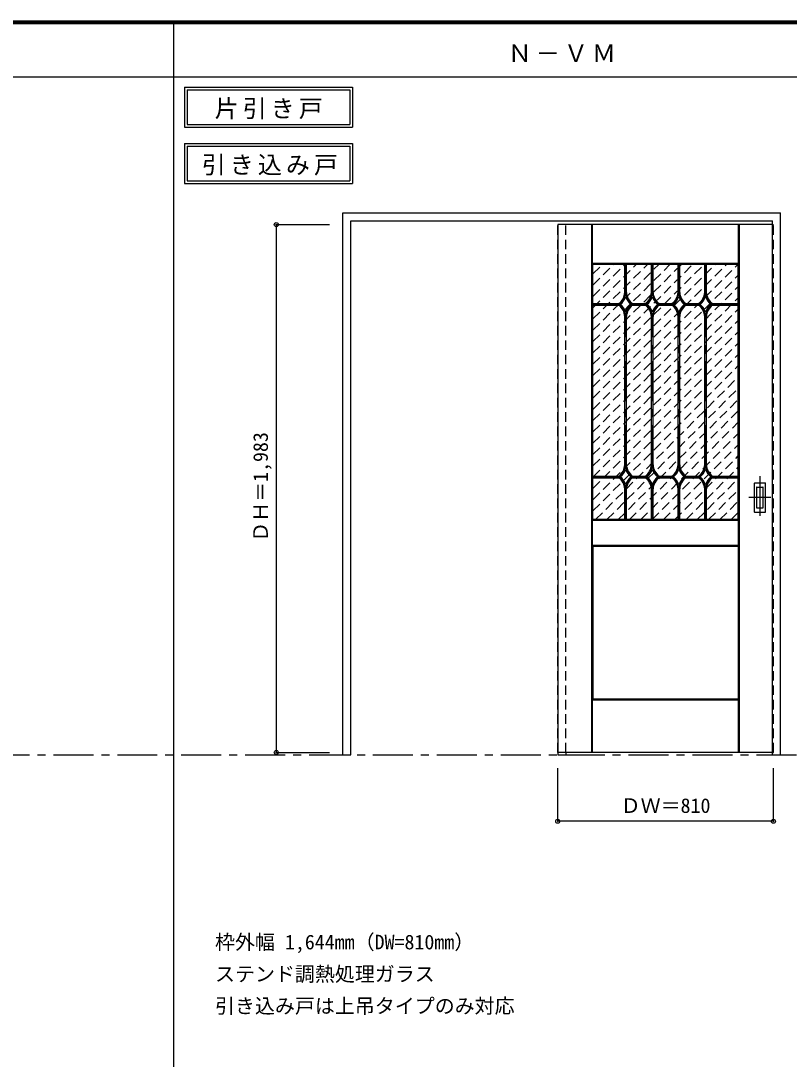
# Model space of a CAD drawing. Units: millimetres, scale not verified. Extents: x -6000 to 5700, y -4307 to 4260.
# Drawn here: x -2973 to -87, y 274 to 4175 of the extents above; entities that cross this region are included whole.
import ezdxf
from ezdxf.enums import TextEntityAlignment as Align

# ---------------------------------------------------------------- set-up
doc = ezdxf.new("R2010")
doc.units = ezdxf.units.MM
doc.header["$LTSCALE"] = 30
doc.header["$PDMODE"] = 32
doc.header["$PDSIZE"] = 15
doc.linetypes.add('CHAIN1', pattern=[8, 5, -1, 1, -1])
doc.linetypes.add('DASHED1', pattern=[1.8, 1.2, -0.6])
for name, color, linetype in [('0-1_通り芯', 4, 'CHAIN1'), ('0-2_扉', 4, 'DASHED1'), ('0-3_仕上げ', 4, 'Continuous'), ('0-4_枠', 3, 'Continuous'), ('0-6_引手', 3, 'Continuous'), ('0-A_文字', 7, 'Continuous'), ('0-B_寸法', 7, 'Continuous'), ('0-C_ハッチ', 4, 'DASHED1'), ('F-1_枠', 6, 'Continuous')]:
    doc.layers.add(name, color=color, linetype=linetype)
doc.styles.add('ＭＳ ゴシック', font='')
doc.styles.get('ＭＳ ゴシック').set_extended_font_data('MS Gothic')

msp = doc.modelspace()

# ---------------------------------------------------------------- linework, layer by layer
at = {"layer": '0-1_通り芯'}
for p, q in [((-197.25, 2465), (-197.25, 2303)), ((-156.25, 2384), (-238.25, 2384))]:
    msp.add_line(p, q, dxfattribs=at)
at = {"layer": '0-1_通り芯', "color": 7}
msp.add_line((-5490, 1418), (3233.5, 1418), dxfattribs=at)
at = {"layer": '0-2_扉'}
for p, q in [((-956.25, 3409.5), (-956.25, 3405.5)), ((-149.25, 3409.5), (-146.25, 3409.5))]:
    msp.add_line(p, q, dxfattribs=at)
at = {"layer": '0-2_扉', "color": 3, "linetype": 'Continuous'}
for p, q in [((-956.25, 3409.5), (-956.25, 1426.5)), ((-149.25, 3409.5), (-956.25, 3409.5)), ((-149.25, 1426.5), (-956.25, 1426.5))]:
    msp.add_line(p, q, dxfattribs=at)
at = {"layer": '0-2_扉'}
msp.add_lwpolyline([(-149.25, 1426.5), (-146.25, 1426.5), (-146.25, 3409.5)], dxfattribs=at)
at = {"layer": '0-3_仕上げ', "color": 7}
for p, q in [((-828.25, 1426.5), (-828.25, 3409.5)), ((-826.75, 3262), (-826.75, 3409.5)), ((-825.25, 3263.5), (-825.25, 3409.5)), ((-277.25, 3263.5), (-277.25, 3409.5)), ((-275.75, 3262), (-275.75, 3409.5)), ((-274.25, 1426.5), (-274.25, 3409.5)), ((-825.25, 3263.5), (-826.75, 3262)), ((-824.25, 3259.5), (-826.75, 3262)), ((-277.25, 3263.5), (-825.25, 3263.5)), ((-278.25, 2301.5), (-275.75, 2299)), ((-826.75, 2204), (-826.75, 2299)), ((-825.25, 2205.5), (-825.25, 2297.5)), ((-277.25, 2297.5), (-825.25, 2297.5)), ((-277.25, 2297.5), (-275.75, 2299)), ((-277.25, 2205.5), (-277.25, 2297.5)), ((-275.75, 2204), (-275.75, 2299)), ((-825.25, 2205.5), (-826.75, 2204)), ((-824.25, 2201.5), (-826.75, 2204)), ((-825.25, 2205.5), (-277.25, 2205.5)), ((-826.75, 1426.5), (-826.75, 1624)), ((-825.25, 1426.5), (-825.25, 1622.5)), ((-277.25, 1622.5), (-825.25, 1622.5)), ((-278.25, 1626.5), (-275.75, 1624)), ((-277.25, 1622.5), (-275.75, 1624)), ((-277.25, 1426.5), (-277.25, 1622.5)), ((-275.75, 1426.5), (-275.75, 1624))]:
    msp.add_line(p, q, dxfattribs=at)
at = {"layer": '0-3_仕上げ', "color": 3}
for p, q in [((-824.25, 2301.5), (-824.25, 3259.5)), ((-278.25, 3259.5), (-824.25, 3259.5)), ((-278.25, 2301.5), (-278.25, 3259.5)), ((-278.25, 2301.5), (-824.25, 2301.5)), ((-824.25, 2201.5), (-278.25, 2201.5)), ((-824.25, 2201.5), (-824.25, 1626.5)), ((-278.25, 2201.5), (-278.25, 1626.5)), ((-278.25, 1626.5), (-824.25, 1626.5))]:
    msp.add_line(p, q, dxfattribs=at)
at = {"layer": '0-3_仕上げ'}
for p, q in [((-704.25, 3154.69), (-704.25, 3259.5)), ((-698.25, 3154.5), (-698.25, 3259.5)), ((-604.25, 3154.6), (-604.25, 3259.5)), ((-598.25, 3154.6), (-598.25, 3259.5)), ((-504.25, 3154.6), (-504.25, 3259.5)), ((-498.25, 3154.6), (-498.25, 3259.5)), ((-404.25, 3154.6), (-404.25, 3259.5)), ((-398.25, 3154.6), (-398.25, 3259.5)), ((-824.25, 3112.5), (-727.23, 3112.5)), ((-824.25, 3106.5), (-727.23, 3106.5)), ((-675.27, 3112.5), (-627.23, 3112.5)), ((-675.27, 3106.5), (-627.23, 3106.5)), ((-575.27, 3112.5), (-527.23, 3112.5)), ((-575.27, 3106.5), (-527.23, 3106.5)), ((-475.27, 3112.5), (-427.23, 3112.5)), ((-475.27, 3106.5), (-427.23, 3106.5)), ((-375.27, 3112.5), (-278.25, 3112.5)), ((-375.27, 3106.5), (-278.25, 3106.5)), ((-704.25, 2506.6), (-704.25, 3064.4)), ((-698.25, 2506.6), (-698.25, 3064.4)), ((-604.25, 2506.6), (-604.25, 3064.4)), ((-598.25, 2506.6), (-598.25, 3064.4)), ((-504.25, 2506.6), (-504.25, 3064.4)), ((-498.25, 2506.6), (-498.25, 3064.4)), ((-404.25, 2506.6), (-404.25, 3064.4)), ((-398.25, 2506.6), (-398.25, 3064.4)), ((-824.25, 2464.5), (-727.23, 2464.5)), ((-824.25, 2458.5), (-727.23, 2458.5)), ((-675.27, 2464.5), (-627.23, 2464.5)), ((-675.27, 2458.5), (-627.23, 2458.5)), ((-575.27, 2464.5), (-527.23, 2464.5)), ((-575.27, 2458.5), (-527.23, 2458.5)), ((-475.27, 2464.5), (-427.23, 2464.5)), ((-475.27, 2458.5), (-427.23, 2458.5)), ((-375.27, 2464.5), (-278.25, 2464.5)), ((-375.27, 2458.5), (-278.25, 2458.5)), ((-704.25, 2301.5), (-704.25, 2416.4)), ((-698.25, 2301.5), (-698.25, 2416.4)), ((-604.25, 2301.5), (-604.25, 2416.4)), ((-598.25, 2301.5), (-598.25, 2416.4)), ((-504.25, 2301.5), (-504.25, 2416.4)), ((-498.25, 2301.5), (-498.25, 2416.4)), ((-404.25, 2301.5), (-404.25, 2416.4)), ((-398.25, 2301.5), (-398.25, 2416.4))]:
    msp.add_line(p, q, dxfattribs=at)
at = {"layer": '0-3_仕上げ', "linetype": 'CHAIN1'}
for p, q in [((-701.25, 3154.5), (-701.25, 3259.5)), ((-601.25, 3154.5), (-601.25, 3259.5)), ((-501.25, 3154.5), (-501.25, 3259.5)), ((-401.25, 3154.5), (-401.25, 3259.5)), ((-824.25, 3109.5), (-726.25, 3109.5)), ((-676.25, 3109.5), (-626.25, 3109.5)), ((-576.25, 3109.5), (-526.25, 3109.5)), ((-476.25, 3109.5), (-426.25, 3109.5)), ((-376.25, 3109.5), (-278.25, 3109.5)), ((-701.25, 2506.5), (-701.25, 3064.5)), ((-601.25, 2506.5), (-601.25, 3064.5)), ((-501.25, 2506.5), (-501.25, 3064.5)), ((-401.25, 2506.5), (-401.25, 3064.5)), ((-824.25, 2461.5), (-726.25, 2461.5)), ((-676.25, 2461.5), (-626.25, 2461.5)), ((-576.25, 2461.5), (-526.25, 2461.5)), ((-476.25, 2461.5), (-426.25, 2461.5)), ((-376.25, 2461.5), (-278.25, 2461.5)), ((-701.25, 2301.5), (-701.25, 2416.5)), ((-601.25, 2301.5), (-601.25, 2416.5)), ((-501.25, 2301.5), (-501.25, 2416.5)), ((-401.25, 2301.5), (-401.25, 2416.5))]:
    msp.add_line(p, q, dxfattribs=at)
at = {"layer": '0-3_仕上げ', "color": 7}
for points in [[(-277.25, 3263.5), (-275.75, 3262), (-278.25, 3259.5)], [(-825.25, 2297.5), (-826.75, 2299), (-824.25, 2301.5)], [(-277.25, 2205.5), (-275.75, 2204), (-278.25, 2201.5)], [(-825.25, 1622.5), (-826.75, 1624), (-824.25, 1626.5)]]:
    msp.add_lwpolyline(points, dxfattribs=at)
at = {"layer": '0-3_仕上げ'}
for centre, radius, start, end in [((-761.13, 3158.32), 57, 306.49767, 356.34853), ((-761.13, 3158.32), 63, 309.20041, 341.88743), ((-641.37, 3158.32), 63, 198.11257, 230.79959), ((-641.37, 3158.32), 57, 183.65147, 233.50233), ((-661.13, 3158.32), 57, 306.49767, 356.25364), ((-661.13, 3158.32), 63, 309.20041, 341.88743), ((-541.37, 3158.32), 63, 198.11257, 230.79959), ((-541.37, 3158.32), 57, 183.65147, 233.50233), ((-561.13, 3158.32), 57, 306.49767, 356.25364), ((-561.13, 3158.32), 63, 309.20041, 341.88743), ((-441.37, 3158.32), 63, 198.11257, 230.79959), ((-441.37, 3158.32), 57, 183.65147, 233.50233), ((-461.13, 3158.32), 57, 306.49767, 356.25364), ((-461.13, 3158.32), 63, 309.20041, 341.88743), ((-341.37, 3158.32), 63, 198.11257, 230.79959), ((-341.37, 3158.32), 57, 183.65147, 233.50233), ((-761.13, 3060.68), 57, 3.74636, 53.50233), ((-761.13, 3060.68), 63, 18.11257, 50.79959), ((-641.37, 3060.68), 63, 129.20041, 161.88743), ((-641.37, 3060.68), 57, 126.49767, 176.25364), ((-661.13, 3060.68), 57, 3.74636, 53.50233), ((-661.13, 3060.68), 63, 18.11257, 50.79959), ((-541.37, 3060.68), 63, 129.20041, 161.88743), ((-541.37, 3060.68), 57, 126.49767, 176.25364), ((-561.13, 3060.68), 57, 3.74636, 53.50233), ((-561.13, 3060.68), 63, 18.11257, 50.79959), ((-441.37, 3060.68), 63, 129.20041, 161.88743), ((-441.37, 3060.68), 57, 126.49767, 176.25364), ((-461.13, 3060.68), 57, 3.74636, 53.50233), ((-461.13, 3060.68), 63, 18.11257, 50.79959), ((-341.37, 3060.68), 63, 129.20041, 161.88743), ((-341.37, 3060.68), 57, 126.49767, 176.25364), ((-761.13, 2510.32), 57, 306.49767, 356.25364), ((-641.37, 2510.32), 57, 183.74636, 233.50233), ((-661.13, 2510.32), 57, 306.49767, 356.25364), ((-541.37, 2510.32), 57, 183.74636, 233.50233), ((-561.13, 2510.32), 57, 306.49767, 356.25364), ((-441.37, 2510.32), 57, 183.74636, 233.50233), ((-461.13, 2510.32), 57, 306.49767, 356.25364), ((-341.37, 2510.32), 57, 183.74636, 233.50233), ((-761.13, 2412.68), 57, 3.74636, 53.50233), ((-761.13, 2510.32), 63, 309.20041, 341.88743), ((-761.13, 2412.68), 63, 18.11257, 50.79959), ((-641.37, 2510.32), 63, 198.11257, 230.79959), ((-641.37, 2412.68), 63, 129.20041, 161.88743), ((-641.37, 2412.68), 57, 126.49767, 176.25364), ((-661.13, 2412.68), 57, 3.74636, 53.50233), ((-661.13, 2510.32), 63, 309.20041, 341.88743), ((-661.13, 2412.68), 63, 18.11257, 50.79959), ((-541.37, 2510.32), 63, 198.11257, 230.79959), ((-541.37, 2412.68), 63, 129.20041, 161.88743), ((-541.37, 2412.68), 57, 126.49767, 176.25364), ((-561.13, 2412.68), 57, 3.74636, 53.50233), ((-561.13, 2510.32), 63, 309.20041, 341.88743), ((-561.13, 2412.68), 63, 18.11257, 50.79959), ((-441.37, 2510.32), 63, 198.11257, 230.79959), ((-441.37, 2412.68), 63, 129.20041, 161.88743), ((-441.37, 2412.68), 57, 126.49767, 176.25364), ((-461.13, 2412.68), 57, 3.74636, 53.50233), ((-461.13, 2510.32), 63, 309.20041, 341.88743), ((-461.13, 2412.68), 63, 18.11257, 50.79959), ((-341.37, 2510.32), 63, 198.11257, 230.79959), ((-341.37, 2412.68), 63, 129.20041, 161.88743), ((-341.37, 2412.68), 57, 126.49767, 176.25364)]:
    msp.add_arc(centre, radius, start, end, dxfattribs=at)
at = {"layer": '0-3_仕上げ', "linetype": 'CHAIN1'}
for centre, start, end in [((-761.13, 3158.32), 305.54226, 356.34853), ((-641.37, 3158.32), 183.65147, 234.45774), ((-661.13, 3158.32), 305.54226, 356.34853), ((-541.37, 3158.32), 183.65147, 234.45774), ((-561.13, 3158.32), 305.54226, 356.34853), ((-441.37, 3158.32), 183.65147, 234.45774), ((-461.13, 3158.32), 305.54226, 356.34853), ((-341.37, 3158.32), 183.65147, 234.45774), ((-761.13, 3060.68), 3.65147, 54.45774), ((-641.37, 3060.68), 125.54226, 176.34853), ((-661.13, 3060.68), 3.65147, 54.45774), ((-541.37, 3060.68), 125.54226, 176.34853), ((-561.13, 3060.68), 3.65147, 54.45774), ((-441.37, 3060.68), 125.54226, 176.34853), ((-461.13, 3060.68), 3.65147, 54.45774), ((-341.37, 3060.68), 125.54226, 176.34853), ((-761.13, 2510.32), 305.54226, 356.34853), ((-641.37, 2510.32), 183.65147, 234.45774), ((-661.13, 2510.32), 305.54226, 356.34853), ((-541.37, 2510.32), 183.65147, 234.45774), ((-561.13, 2510.32), 305.54226, 356.34853), ((-441.37, 2510.32), 183.65147, 234.45774), ((-461.13, 2510.32), 305.54226, 356.34853), ((-341.37, 2510.32), 183.65147, 234.45774), ((-761.13, 2412.68), 3.65147, 54.45774), ((-641.37, 2412.68), 125.54226, 176.34853), ((-661.13, 2412.68), 3.65147, 54.45774), ((-541.37, 2412.68), 125.54226, 176.34853), ((-561.13, 2412.68), 3.65147, 54.45774), ((-441.37, 2412.68), 125.54226, 176.34853), ((-461.13, 2412.68), 3.65147, 54.45774), ((-341.37, 2412.68), 125.54226, 176.34853)]:
    msp.add_arc(centre, 60, start, end, dxfattribs=at)
at = {"layer": '0-4_枠'}
for p, q in [((-1763.25, 1418), (-1763.25, 3453)), ((-1763.25, 3453), (-119.25, 3453)), ((-119.25, 1418), (-119.25, 3453)), ((-1733.25, 3423), (-149.25, 3423)), ((-1733.25, 1418), (-1733.25, 3423)), ((-149.25, 1418), (-149.25, 3423)), ((-1763.25, 1418), (-1733.25, 1418)), ((-956.25, 1426.5), (-956.25, 1418)), ((-956.25, 1418), (-926.25, 1418)), ((-926.25, 1426.5), (-926.25, 1418)), ((-149.25, 1418), (-119.25, 1418))]:
    msp.add_line(p, q, dxfattribs=at)
at = {"layer": '0-4_枠', "color": 4, "linetype": 'DASHED1'}
for p, q in [((-956.25, 1426.5), (-956.25, 3423)), ((-926.25, 1426.5), (-926.25, 3423))]:
    msp.add_line(p, q, dxfattribs=at)
at = {"layer": '0-6_引手'}
for p, q in [((-218.25, 2437.5), (-218.25, 2330.5)), ((-216.75, 2439), (-177.75, 2439)), ((-176.25, 2330.5), (-176.25, 2437.5)), ((-216.75, 2329), (-177.75, 2329))]:
    msp.add_line(p, q, dxfattribs=at)
at = {"layer": '0-6_引手', "color": 7}
for p, q in [((-209.75, 2421.5), (-209.75, 2346.5)), ((-208.25, 2423), (-186.25, 2423)), ((-184.75, 2346.5), (-184.75, 2421.5)), ((-208.25, 2345), (-186.25, 2345))]:
    msp.add_line(p, q, dxfattribs=at)
at = {"layer": '0-6_引手'}
for centre, start, end in [((-216.75, 2437.5), 90, 180), ((-177.75, 2437.5), 0, 90), ((-216.75, 2330.5), 180, 270), ((-177.75, 2330.5), 270, 0)]:
    msp.add_arc(centre, 1.5, start, end, dxfattribs=at)
at = {"layer": '0-6_引手', "color": 7}
for centre, start, end in [((-208.25, 2421.5), 90, 180), ((-186.25, 2421.5), 0, 90), ((-208.25, 2346.5), 180, 270), ((-186.25, 2346.5), 270, 0)]:
    msp.add_arc(centre, 1.5, start, end, dxfattribs=at)
at = {"layer": '0-A_文字'}
for p, q in [((-2357.5, 3925), (-2357.5, 3775)), ((-2347.5, 3915), (-2347.5, 3785)), ((-2347.5, 3915), (-1736.47, 3915)), ((-1736.47, 3915), (-1736.47, 3785)), ((-2347.5, 3785), (-1736.47, 3785)), ((-2357.5, 3775), (-1726.47, 3775)), ((-2357.5, 3713.53), (-2357.5, 3563.53)), ((-2347.5, 3703.53), (-2347.5, 3573.53)), ((-2347.5, 3703.53), (-1736.47, 3703.53)), ((-1736.47, 3703.53), (-1736.47, 3573.53)), ((-2357.5, 3563.53), (-1726.47, 3563.53)), ((-2347.5, 3573.53), (-1736.47, 3573.53))]:
    msp.add_line(p, q, dxfattribs=at)
for points in [[(-2357.5, 3925), (-1726.47, 3925), (-1726.47, 3775)], [(-2357.5, 3713.53), (-1726.47, 3713.53), (-1726.47, 3563.53)]]:
    msp.add_lwpolyline(points, dxfattribs=at)
at = {"layer": '0-B_寸法', "color": 4}
for p, q in [((-2013.25, 3409.5), (-2013.25, 1426.5)), ((-2013.25, 3409.5), (-1813.25, 3409.5)), ((-2013.25, 1426.5), (-1813.25, 1426.5)), ((-956.25, 1168), (-956.25, 1368)), ((-146.25, 1168), (-146.25, 1368)), ((-146.25, 1168), (-956.25, 1168))]:
    msp.add_line(p, q, dxfattribs=at)
at = {"layer": '0-B_寸法'}
for p in [(-2013.25, 3409.5), (-2013.25, 1426.5), (-956.25, 1168), (-146.25, 1168)]:
    msp.add_point(p, dxfattribs=at)
at = {"layer": '0-C_ハッチ'}
for p, q in [((-824.25, 3224.56), (-789.31, 3259.5)), ((-824.25, 3139.71), (-704.46, 3259.5)), ((-824.25, 3182.13), (-746.88, 3259.5)), ((-824.25, 2757.87), (-322.62, 3259.5)), ((-824.25, 2800.29), (-365.04, 3259.5)), ((-824.25, 2842.72), (-407.47, 3259.5)), ((-824.25, 2885.15), (-449.9, 3259.5)), ((-824.25, 2927.57), (-492.32, 3259.5)), ((-824.25, 2970), (-534.75, 3259.5)), ((-824.25, 3012.43), (-577.18, 3259.5)), ((-824.25, 3054.85), (-619.6, 3259.5)), ((-824.25, 3097.28), (-662.03, 3259.5)), ((-824.25, 2715.44), (-280.19, 3259.5)), ((-824.25, 2673.02), (-278.25, 3219.02)), ((-824.25, 2630.59), (-278.25, 3176.59)), ((-824.25, 2588.16), (-278.25, 3134.16)), ((-824.25, 2545.74), (-278.25, 3091.74)), ((-824.25, 2503.31), (-278.25, 3049.31)), ((-824.25, 2460.88), (-278.25, 3006.88)), ((-824.25, 2418.46), (-278.25, 2964.46)), ((-824.25, 2376.03), (-278.25, 2922.03)), ((-824.25, 2333.6), (-278.25, 2879.6)), ((-813.93, 2301.5), (-278.25, 2837.18)), ((-771.5, 2301.5), (-278.25, 2794.75)), ((-729.08, 2301.5), (-278.25, 2752.33)), ((-686.65, 2301.5), (-278.25, 2709.9)), ((-644.22, 2301.5), (-278.25, 2667.47)), ((-601.8, 2301.5), (-278.25, 2625.05)), ((-559.37, 2301.5), (-278.25, 2582.62)), ((-516.94, 2301.5), (-278.25, 2540.19)), ((-474.52, 2301.5), (-278.25, 2497.77)), ((-432.09, 2301.5), (-278.25, 2455.34)), ((-389.66, 2301.5), (-278.25, 2412.91)), ((-347.24, 2301.5), (-278.25, 2370.49)), ((-304.81, 2301.5), (-278.25, 2328.06))]:
    msp.add_line(p, q, dxfattribs=at)
at = {"layer": 'F-1_枠'}
for p, q in [((-6000, 4175), (5700, 4175)), ((-2397.5, -3790), (-2397.5, 4175)), ((-6000, 4170), (5700, 4170)), ((-6000, 4165), (5700, 4165)), ((-6000, 3965), (5700, 3965))]:
    msp.add_line(p, q, dxfattribs=at)

# ---------------------------------------------------------------- texts
at = {"layer": '0-A_文字', "style": 'ＭＳ ゴシック'}
for s, p in [('枠外幅 1,644mm（DW=810mm）', (-2243.25, 670.5)), ('ステンド調熱処理ガラス', (-2243.25, 550.5)), ('引き込み戸は上吊タイプのみ対応', (-2243.25, 430.5))]:
    msp.add_text(s, height=54.99, dxfattribs=at).set_placement(p, align=Align.BOTTOM_LEFT)
at = {"layer": '0-A_文字', "char_height": 65.98, "attachment_point": 7, "style": 'ＭＳ ゴシック'}
for s, insert in [('\\T1.17;Ｎ－ＶＭ', (-1143.75, 4020)), ('\\T1.17;片引き戸', (-2244.48, 3805)), ('\\T1.17;引き込み戸', (-2292.84, 3593.53))]:
    msp.add_mtext(s, dxfattribs=dict(at, insert=insert))
at = {"layer": '0-B_寸法', "style": 'ＭＳ ゴシック'}
msp.add_text('ＤＨ＝1,983', height=54.99, rotation=90, dxfattribs=at).set_placement((-2028.25, 2217.75), align=Align.BOTTOM_LEFT)
msp.add_text('ＤＷ＝810', height=54.99, dxfattribs=at).set_placement((-720, 1183), align=Align.BOTTOM_LEFT)

doc.saveas('drawing.dxf')
